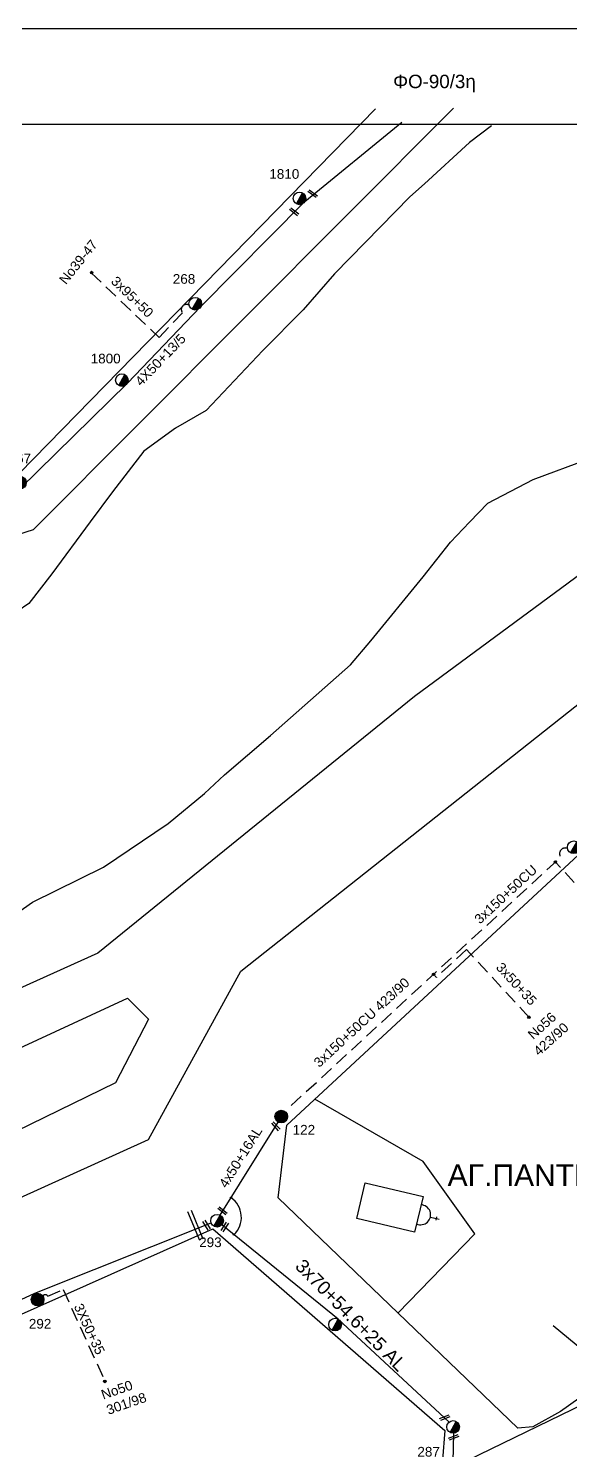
# Model space of a CAD drawing. Header units: millimetres. Extents: x 1421 to 7149, y 883 to 1925.
# Drawn here: x 5531.3 to 5632.4, y 1652.5 to 1917.4 of the extents above; entities that cross this region are included whole.
import ezdxf
from ezdxf.enums import TextEntityAlignment as Align

# ---------------------------------------------------------------- set-up
doc = ezdxf.new("R2010")
doc.units = ezdxf.units.MM
doc.linetypes.add('DASHED', pattern=[19.05, 12.7, -6.35])
for name, color, linetype in [('4 X 50 + 13.5', 7, 'SYN_LINE'), ('Άγνωστα', 7, 'Continuous'), ('Γυμνά εναέρια ΧΤ (3Φ)   4x50CU', 7, 'Continuous'), ('Γυμνά εναέρια ΧΤ και ΦΟΠ (3Φ)   4x50+16AL', 7, 'Continuous'), ('Καλωδια Χ.Τ 3x95+35', 7, 'DASHED'), ('Καλωδια Χ.Τ. 3x50+35', 7, 'Continuous'), ('Καλωδια ΧΤ  3X95+50', 7, 'Continuous'), ('Καλώδια ΧΤ   3x150+50CU', 7, 'DASHED'), ('Μηχανική τομή', 7, 'Continuous'), ('Στύλος Ξύλινος', 7, 'Continuous'), ('Στύλος Ξύλινος @ 1', 7, 'Continuous'), ('Στύλος ΦΜ', 7, 'Continuous'), ('Στύλος ΦΜ @ 1', 7, 'Continuous'), ('Συνδέσεις', 7, 'Continuous'), ('Συνεστραμμένα ΧΤ   3x70+54.6+25 AL', 7, 'SYN_LINE'), ('Τομή', 7, 'Continuous'), ('Υπόβαθρο ΔΕΗ', 7, 'Continuous')]:
    doc.layers.add(name, color=color, linetype=linetype)
doc.styles.add('arial', font='ARIAL.TTF')
doc.styles.get("Standard").update_dxf_attribs({"font": 'ARIAL.TTF'})
doc.linetypes.add('PRANES_TEXNHTO', pattern='A,1,[136,SPECLINE.shx,S=1.5,R=0,X=0,Y=0],2,[137,SPECLINE.shx,S=1,R=0,X=0,Y=0],1', length=4)
doc.linetypes.add('SYN_LINE', pattern='A,0.5,-0.0001,["/\\/\\/\\/",Standard,S=0.1,R=0,X=0,Y=-0.05],-0.25', length=0.7501)

# ---------------------------------------------------------------- blocks, each defined once
blk = doc.blocks.new('ΥΠΑΡΧΩΝ ΤΣΙΜΕΝΤΕΝΙΟΣ ΣΤΥΛΟΣ')
at = {"layer": 'Στύλος ΦΜ'}
blk.add_hatch(color=256, dxfattribs=at).paths.add_polyline_path([(-1.29, -2.28, 0.574793), (2.62, 0, 0.268822), (1.3, 2.27)])
blk.add_line((-1.29, -2.28), (1.3, 2.27), dxfattribs=at)
blk.add_circle((0, 0), 2.62, dxfattribs=at)
at = {"layer": 'Στύλος ΦΜ', "flags": 4}
for tag, p in [('ΑΡΙΘΜΟΣ', (-4.68, 8.05)), ('ΤΥΠΟΣ', (-4.91, 3.03))]:
    blk.add_attdef(tag, p, '', height=4, dxfattribs=at)
blk = doc.blocks.new('ΥΠΑΡΧΩΝ ΞΥΛΙΝΟΣ ΣΤΥΛΟΣ')
at = {"layer": 'Στύλος Ξύλινος'}
h = blk.add_hatch(color=256, dxfattribs=at)
h.paths.add_polyline_path([(-2.62, 0, 0.270008), (-1.29, -2.28), (1.3, 2.27, 0.576266)])
h.paths.add_polyline_path([(-1.29, -2.28, 0.574793), (2.62, 0, 0.268822), (1.3, 2.27)])
blk.add_line((-1.29, -2.28), (1.3, 2.27), dxfattribs=at)
blk.add_circle((0, 0), 2.62, dxfattribs=at)
at = {"layer": 'Στύλος Ξύλινος', "flags": 4}
for tag, p in [('ΑΡΙΘΜΟΣ', (-4.91, 8.6)), ('ΤΥΠΟΣ', (-4.85, 3.39))]:
    blk.add_attdef(tag, p, '', height=4, dxfattribs=at)
blk = doc.blocks.new('_ΣΥΝΔΕΣΗ')
at = {"layer": 'Συνδέσεις', "linetype": 'SYN_LINE', "ltscale": 40}
blk.add_hatch(color=256, dxfattribs=at).paths.add_polyline_path([(0.5, -0.01, 1), (-0.5, -0.01, 1)])
at = {"layer": 'Συνδέσεις'}
blk.add_circle((0, -0.01), 0.5, dxfattribs=at)
blk = doc.blocks.new('ΜΗΧΑΝΙΚΗ ΤΟΜΗ')
at = {"layer": 'Μηχανική τομή', "ltscale": 40}
for p, q in [((-3.7, 1.2), (3.9, 1.2)), ((3.9, -0.4), (-3.7, -0.4))]:
    blk.add_line(p, q, dxfattribs=at)
blk = doc.blocks.new('ΤΟΜΗ')
at = {"layer": 'Τομή', "ltscale": 40}
for p, q in [((10.9, 0.2), (-12.1, 0.2)), ((10.9, -2.6), (-12.1, -2.6))]:
    blk.add_line(p, q, dxfattribs=at)

msp = doc.modelspace()

# ---------------------------------------------------------------- linework, layer by layer
at = {"lineweight": -3, "ltscale": 0.1}
for points in [[(4932.72, 1917.4), (7149.36, 1917.4), (7149.36, 887.4), (4932.72, 887.4)], [(5038.25, 1899.55), (6989.1, 1899.55), (6989.1, 911.99), (5038.25, 911.99)]]:
    msp.add_lwpolyline(points, close=True, dxfattribs=at)
at = {"layer": '4 X 50 + 13.5', "color": 173, "lineweight": -3, "ltscale": 20}
msp.add_lwpolyline([(5503.43, 1816.95), (5529.71, 1831.62), (5549.74, 1851.31), (5563.41, 1865.54), (5582.86, 1885.15), (5600.93, 1899.97)], dxfattribs=at)
at = {"layer": 'Άγνωστα', "lineweight": -3, "ltscale": 0.1}
for p, q in [((5606.24, 1696), (5607.9, 1695.61)), ((5607.3, 1695.41), (5607.45, 1696.02))]:
    msp.add_line(p, q, dxfattribs=at)
msp.add_lwpolyline([(5594.11, 1702.39), (5604.87, 1699.85), (5603.3, 1693.21), (5592.54, 1695.75)], close=True, dxfattribs=at)
msp.add_arc((5604.43, 1696.42), 1.86, 245.6121, 87.8185, dxfattribs=at)
at = {"layer": 'Γυμνά εναέρια ΧΤ (3Φ)   4x50CU', "color": 151, "linetype": 'SYN_LINE', "lineweight": -3, "ltscale": 15}
msp.add_lwpolyline([(5640.55, 1666.29), (5629.13, 1675.72)], dxfattribs=at)
at = {"layer": 'Γυμνά εναέρια ΧΤ και ΦΟΠ (3Φ)   4x50+16AL', "color": 151, "lineweight": -3, "ltscale": 0.2}
msp.add_lwpolyline([(5567.05, 1696.35), (5577.86, 1713.69)], dxfattribs=at)
at = {"layer": 'Καλωδια Χ.Τ 3x95+35', "color": 151, "lineweight": -3, "ltscale": 0.2}
msp.add_lwpolyline([(5643.39, 1747.1), (5629.55, 1762.13)], dxfattribs=at)
at = {"layer": 'Καλωδια Χ.Τ. 3x50+35', "color": 151, "linetype": 'DASHED', "lineweight": -3, "ltscale": 0.2}
msp.add_lwpolyline([(5624.62, 1733.22), (5613, 1745.83), (5607.37, 1740.64), (5606.84, 1741.21)], dxfattribs=at)
at = {"layer": 'Καλωδια Χ.Τ. 3x50+35', "color": 5, "linetype": 'DASHED', "lineweight": -3, "ltscale": 0.2}
msp.add_lwpolyline([(5533.98, 1681.29, -0.506555), (5534.9, 1681.28), (5537.76, 1682.49), (5545.6, 1665.34)], format="xyb", dxfattribs=at)
at = {"layer": 'Καλωδια ΧΤ  3X95+50', "color": 206, "linetype": 'DASHED', "lineweight": -3, "ltscale": 0.2}
msp.add_lwpolyline([(5542.99, 1871.87), (5555.65, 1859.86), (5560, 1864.44, -0.829953), (5561.24, 1865.85)], format="xyb", dxfattribs=at)
at = {"layer": 'Καλώδια ΧΤ   3x150+50CU', "color": 151, "lineweight": -3, "ltscale": 0.2}
msp.add_lwpolyline([(5580.31, 1716.78), (5630.55, 1763.05)], dxfattribs=at)
msp.add_arc((5631.39, 1763.68), 1.06, 66.2482, 216.7466, dxfattribs=at)
at = {"layer": 'Συνεστραμμένα ΧΤ   3x70+54.6+25 AL', "color": 5, "lineweight": -3, "ltscale": 20}
msp.add_lwpolyline([(5503.07, 1668.26), (5532.47, 1681.81), (5565.37, 1694.89)], dxfattribs=at)
at = {"layer": 'Συνεστραμμένα ΧΤ   3x70+54.6+25 AL', "color": 151, "lineweight": -3, "ltscale": 20}
for points in [[(5589.06, 1676.98), (5567.35, 1694.55)], [(5609.72, 1657.78), (5589.06, 1676.98)], [(5611.05, 1649.68), (5641.52, 1664.44)], [(5610.5, 1650.38), (5610.63, 1655.72)]]:
    msp.add_lwpolyline(points, dxfattribs=at)
at = {"layer": 'Υπόβαθρο ΔΕΗ', "lineweight": -3, "ltscale": 0.2}
for points in [[(5445.08, 1708.12), (5437.87, 1713.61), (5439.54, 1721.32), (5494.42, 1748.83), (5484.1, 1800.48), (5489.38, 1810.38), (5532.22, 1824.04), (5610.53, 1902.52)], [(5512.1, 1902.77), (5476.55, 1840.3), (5503.52, 1826.2), (5529.6, 1834.59), (5596.04, 1902.42)], [(5758.21, 1899.95), (5684.24, 1852.63), (5603.29, 1792.94), (5544.22, 1745.13), (5436.86, 1696.81)], [(5436.86, 1696.81), (5429.59, 1670.01), (5440.27, 1659.11), (5553.66, 1710.43), (5570.91, 1741.8), (5716.02, 1856.57), (5807.82, 1892.58)], [(5441.71, 1673.7), (5447.39, 1689.46), (5549.79, 1736.75), (5553.68, 1732.86), (5547.56, 1721), (5444.1, 1670.6), (5441.71, 1673.7)], [(5600.21, 1678.13), (5614.54, 1692.84), (5604.88, 1706.32), (5584.69, 1717.95)], [(5526.19, 1622.88), (5504.69, 1666.64), (5565.66, 1693.83), (5608.95, 1656.26), (5608.52, 1650.8), (5526.19, 1622.88)]]:
    msp.add_lwpolyline(points, dxfattribs=at)
at = {"layer": 'Υπόβαθρο ΔΕΗ', "linetype": 'PRANES_TEXNHTO', "lineweight": -3, "ltscale": 0.5, "flags": 128}
for points in [[(5044.09, 1551.45), (5050.6, 1553.39), (5056.52, 1555.56), (5060.9, 1557.4), (5071.38, 1561.74), (5077.75, 1564.93), (5085.45, 1569.14), (5095.65, 1573.04), (5103.95, 1576.42), (5110.24, 1578.52), (5114.69, 1581.58), (5121.92, 1586.95), (5134.82, 1598.46), (5144.9, 1609.09), (5151.71, 1616.04), (5160.49, 1624), (5169.86, 1632.66), (5178.13, 1640.42), (5182.81, 1646.4), (5191, 1657.9), (5194.63, 1663.38), (5197.08, 1666.2), (5201.6, 1670.05), (5207.85, 1674.97), (5214.81, 1678.67), (5220.3, 1680.6), (5228.38, 1682.15), (5234.39, 1682.89), (5245.58, 1683.04), (5257.26, 1683.58), (5266.01, 1684.62), (5276.98, 1687.95), (5290.25, 1691.5), (5300.97, 1693.83), (5312.38, 1695.9), (5322.39, 1698.05), (5336.18, 1700.5), (5350.27, 1701.38), (5358.61, 1701.98), (5370.4, 1703.54), (5378.78, 1704.28), (5387.23, 1705.61), (5404.76, 1708.58), (5428.56, 1713.61), (5440.79, 1715.84), (5450.76, 1719.55), (5463.07, 1723.4), (5474.86, 1727.4), (5486.52, 1732.31), (5496.23, 1736.31), (5511.06, 1743.5), (5515.76, 1746.35), (5525.48, 1750.05), (5532.07, 1754.64), (5545.27, 1761.16), (5557.32, 1769.28), (5564.14, 1774.9), (5567.85, 1778.39), (5576.45, 1785.72), (5591.37, 1798.86), (5595.15, 1803.31), (5604.87, 1815.26), (5609.99, 1821.71), (5613.56, 1825.44), (5616.97, 1828.99), (5625.42, 1833.36), (5635.8, 1837.22), (5644.72, 1840.65), (5648.28, 1841.69), (5654.73, 1845.39), (5666.37, 1855.46), (5675.43, 1865.58), (5682.03, 1872.84), (5684.18, 1875.87), (5692.11, 1878.76), (5696.79, 1878.91), (5702.65, 1882.72), (5706.46, 1884.6), (5706.46, 1884.6), (5708.84, 1887.18), (5713.2, 1889.37), (5717.96, 1894.12), (5720.78, 1899.95)], [(5617.65, 1899.26), (5613.56, 1896.14), (5605.17, 1888.45), (5602.39, 1886.03), (5596.92, 1880.42), (5588.36, 1871.66), (5582.54, 1865.01), (5574.98, 1857.39), (5564.46, 1846.25), (5558.69, 1842.93), (5552.82, 1838.63), (5546.94, 1831.1), (5542.79, 1825.47), (5535.65, 1815.79), (5531.34, 1810.31), (5524.79, 1805.82), (5521.17, 1804.25), (5513.83, 1803.08), (5507.17, 1801.61), (5499.74, 1800.93), (5489.54, 1799.75), (5484.1, 1800.48)]]:
    msp.add_lwpolyline(points, dxfattribs=at)
at = {"layer": 'Υπόβαθρο ΔΕΗ', "lineweight": -3, "ltscale": 0.2}
msp.add_lwpolyline([(5622.55, 1656.66), (5577.87, 1699.6), (5579.48, 1713.12), (5637.21, 1766.59), (5685.34, 1804.62, -0.347399), (5688.57, 1804.62), (5742.08, 1749.48), (5744.3, 1740.44), (5630.53, 1659.77), (5625.32, 1656.9), (5622.55, 1656.66)], format="xyb", dxfattribs=at)
at = {"layer": 'Υπόβαθρο ΔΕΗ', "lineweight": -3}
msp.add_arc((5566.54, 1695.94), 4.46, 313.6543, 55.2164, dxfattribs=at)

# ---------------------------------------------------------------- block references
at = {"layer": 'Μηχανική τομή', "lineweight": -3}
for p, xscale, yscale, zscale, rotation in [((5584.21, 1886.56), 0.249999999998909, 0.249999999998909, 0.249999999998909, 322.7954829862173), ((5580.78, 1883.19), 0.249999999998909, 0.249999999998909, 0.249999999998909, 322.7954829862173), ((5577.35, 1712.87), 0.2499999999978605, 0.2499999999978605, 0.2499999999978605, 312.3242541154056), ((5564.6, 1694.51), 0.2500000000005365, 0.2500000000005365, 0.2500000000005365, 121.2307836157522), ((5567.58, 1697.2), 0.2500000000004092, 0.2500000000004092, 0.2500000000004092, 141.7908699304124), ((5567.82, 1694.23), 0.2500000000005673, 0.2500000000005673, 0.2500000000005673, 237.4796397910294), ((5608.94, 1658.52), 0.2499999999980122, 0.2499999999980122, 0.2499999999980122, 19.59428962967354), ((5610.6, 1654.86), 0.2499999999980122, 0.2499999999980122, 0.2499999999980122, 19.59428962967354)]:
    msp.add_blockref('ΜΗΧΑΝΙΚΗ ΤΟΜΗ', p, dxfattribs=dict(at, xscale=xscale, yscale=yscale, zscale=zscale, rotation=rotation))
at = {"layer": 'Στύλος Ξύλινος @ 1', "lineweight": -3, "ltscale": 40}
ref = msp.add_blockref('ΥΠΑΡΧΩΝ ΞΥΛΙΝΟΣ ΣΤΥΛΟΣ', (5578.44, 1714.72), dxfattribs=dict(at, xscale=0.4499999999998181, yscale=0.4499999999998181, zscale=0.4499999999998181))
ref.add_attrib('ΑΡΙΘΜΟΣ', '122', (5580.56, 1711.36), dxfattribs={"layer": 'Στύλος Ξύλινος', "height": 1.8, "flags": 4})
ref = msp.add_blockref('ΥΠΑΡΧΩΝ ΞΥΛΙΝΟΣ ΣΤΥΛΟΣ', (5533.01, 1680.62), dxfattribs=dict(at, xscale=0.4499999999998181, yscale=0.4499999999998181, zscale=0.4499999999998181))
ref.add_attrib('ΑΡΙΘΜΟΣ', '292', (5531.37, 1675.22), dxfattribs={"layer": 'Στύλος Ξύλινος', "height": 1.8, "flags": 4})
at = {"layer": 'Στύλος ΦΜ @ 1', "lineweight": -3, "ltscale": 40}
ref = msp.add_blockref('ΥΠΑΡΧΩΝ ΤΣΙΜΕΝΤΕΝΙΟΣ ΣΤΥΛΟΣ', (5581.84, 1885.74), dxfattribs=dict(at, xscale=0.4499999999998181, yscale=0.4499999999998181, zscale=0.4499999999998181))
ref.add_attrib('ΑΡΙΘΜΟΣ', '1810', (5576.21, 1889.39), dxfattribs={"layer": 'Στύλος ΦΜ', "height": 1.8, "flags": 4})
ref = msp.add_blockref('ΥΠΑΡΧΩΝ ΤΣΙΜΕΝΤΕΝΙΟΣ ΣΤΥΛΟΣ', (5562.39, 1866.12), dxfattribs=dict(at, xscale=0.4499999999998181, yscale=0.4499999999998181, zscale=0.4499999999998181))
ref.add_attrib('ΑΡΙΘΜΟΣ', '268', (5558.21, 1869.84), dxfattribs={"layer": 'Στύλος ΦΜ', "height": 1.8, "flags": 4})
ref = msp.add_blockref('ΥΠΑΡΧΩΝ ΤΣΙΜΕΝΤΕΝΙΟΣ ΣΤΥΛΟΣ', (5548.71, 1851.89), dxfattribs=dict(at, xscale=0.4499999999998181, yscale=0.4499999999998181, zscale=0.4499999999998181))
ref.add_attrib('ΑΡΙΘΜΟΣ', '1800', (5542.9, 1855.01), dxfattribs={"layer": 'Στύλος ΦΜ', "height": 1.8, "flags": 4})
ref = msp.add_blockref('ΥΠΑΡΧΩΝ ΤΣΙΜΕΝΤΕΝΙΟΣ ΣΤΥΛΟΣ', (5529.7, 1832.8), dxfattribs=dict(at, xscale=0.4499999999998181, yscale=0.4499999999998181, zscale=0.4499999999998181))
ref.add_attrib('ΑΡΙΘΜΟΣ', '267', (5527.6, 1836.42), dxfattribs={"layer": 'Στύλος ΦΜ', "height": 1.8, "flags": 4})
ref = msp.add_blockref('ΥΠΑΡΧΩΝ ΤΣΙΜΕΝΤΕΝΙΟΣ ΣΤΥΛΟΣ', (5632.98, 1764.87), dxfattribs=dict(at, xscale=0.4499999999998181, yscale=0.4499999999998181, zscale=0.4499999999998181))
ref.add_attrib('ΑΡΙΘΜΟΣ', '669', (5635.44, 1761.94), dxfattribs={"layer": 'Στύλος ΦΜ', "height": 1.8, "flags": 4})
ref = msp.add_blockref('ΥΠΑΡΧΩΝ ΤΣΙΜΕΝΤΕΝΙΟΣ ΣΤΥΛΟΣ', (5566.47, 1695.32), dxfattribs=dict(at, xscale=0.4499999999998181, yscale=0.4499999999998181, zscale=0.4499999999998181))
ref.add_attrib('ΑΡΙΘΜΟΣ', '293', (5563.13, 1690.4), dxfattribs={"layer": 'Στύλος ΦΜ', "height": 1.8, "flags": 4})
at = {"layer": 'Στύλος ΦΜ @ 1', "lineweight": -3, "ltscale": 40, "xscale": 0.4499999999998181, "yscale": 0.4499999999998181, "zscale": 0.4499999999998181}
for p in [(5588.48, 1675.96), (5610.49, 1656.89)]:
    msp.add_blockref('ΥΠΑΡΧΩΝ ΤΣΙΜΕΝΤΕΝΙΟΣ ΣΤΥΛΟΣ', p, dxfattribs=at)
at = {"layer": 'Στύλος ΦΜ @ 1', "lineweight": -3, "ltscale": 40}
ref = msp.add_blockref('ΥΠΑΡΧΩΝ ΤΣΙΜΕΝΤΕΝΙΟΣ ΣΤΥΛΟΣ', (5609.91, 1649.36), dxfattribs=dict(at, xscale=0.4499999999998181, yscale=0.4499999999998181, zscale=0.4499999999998181))
ref.add_attrib('ΑΡΙΘΜΟΣ', '287', (5603.82, 1651.38), dxfattribs={"layer": 'Στύλος ΦΜ', "height": 1.8, "flags": 4})
at = {"layer": 'Συνδέσεις', "lineweight": -3}
for p, xscale, yscale, zscale in [((5543.08, 1871.93), 0.4777242751392805, 0.4777242751392805, 0.4777242751392805), ((5629.55, 1762.14), 0.4777242751392805, 0.4777242751392805, 0.4777242751392805), ((5606.84, 1741.22), 0.4777242751392805, 0.4777242751392805, 0.4777242751392805), ((5624.62, 1733.22), 0.4777242751392805, 0.4777242751392805, 0.4777242751392805), ((5569.08, 1699.6), 0.25, 0.25, 0.25), ((5569.62, 1692.72), 0.25, 0.25, 0.25), ((5545.55, 1665.39), 0.4777242751392805, 0.4777242751392805, 0.4777242751392805)]:
    msp.add_blockref('_ΣΥΝΔΕΣΗ', p, dxfattribs=dict(at, xscale=xscale, yscale=yscale, zscale=zscale))
at = {"layer": 'Τομή', "lineweight": -3, "xscale": 0.2500000000006118, "yscale": 0.2500000000006118, "zscale": 0.2500000000006118, "rotation": 292.4532025876302}
msp.add_blockref('ΤΟΜΗ', (5562.79, 1694.39), dxfattribs=at)

# ---------------------------------------------------------------- texts
at = {"lineweight": -3, "ltscale": 40, "insert": (5609.46, 1705.8), "char_height": 4, "width": 64.8866, "attachment_point": 1, "style": 'arial'}
msp.add_mtext('ΑΓ.ΠΑΝΤΕΛΕΗΜΩΝ', dxfattribs=at)
at = {"layer": 'Άγνωστα', "lineweight": -3, "ltscale": 0.1}
msp.add_text('ΦO-90/3η', height=2.5, dxfattribs=at).set_placement((5607, 1907.53), align=Align.MIDDLE_CENTER)
for s, height, rotation, p in [('3x150+50CU', 1.8, 42.6406, (5620.29, 1756.12)), ('3x50+35', 1.8, 312.6406, (5622.3, 1739.43)), ('3x150+50CU 423/90', 1.8, 42.6406, (5593.41, 1732.25)), ('No56', 1.8, 41.9527, (5627.04, 1731.64)), ('423/90', 1.8, 41.9527, (5628.74, 1729.14)), ('4x50+16AL', 1.8, 58.0722, (5570.85, 1707.16)), ('3x70+54.6+25 AL', 2.5, 314.6388, (5591.43, 1677.73))]:
    msp.add_text(s, height=height, rotation=rotation, dxfattribs=at).set_placement(p, align=Align.MIDDLE_CENTER)
at = {"layer": 'Άγνωστα', "color": 7, "lineweight": -3, "char_height": 1.8, "attachment_point": 1}
for s, insert, width, rotation in [('No39-47', (5536.87, 1870.71), 6.8308, 51.1795), ('3x95+50', (5547.79, 1871.43), 11.0807, 316), ('4X50+13/5', (5551, 1851.9), 11.0807, 46), ('3X50+35', (5541.35, 1680.12), 11.0807, 295), ('No50\\P301/98', (5544.65, 1663.68), 6.8308, 19.1521)]:
    msp.add_mtext(s, dxfattribs=dict(at, insert=insert, width=width, rotation=rotation))

doc.saveas('drawing.dxf')
